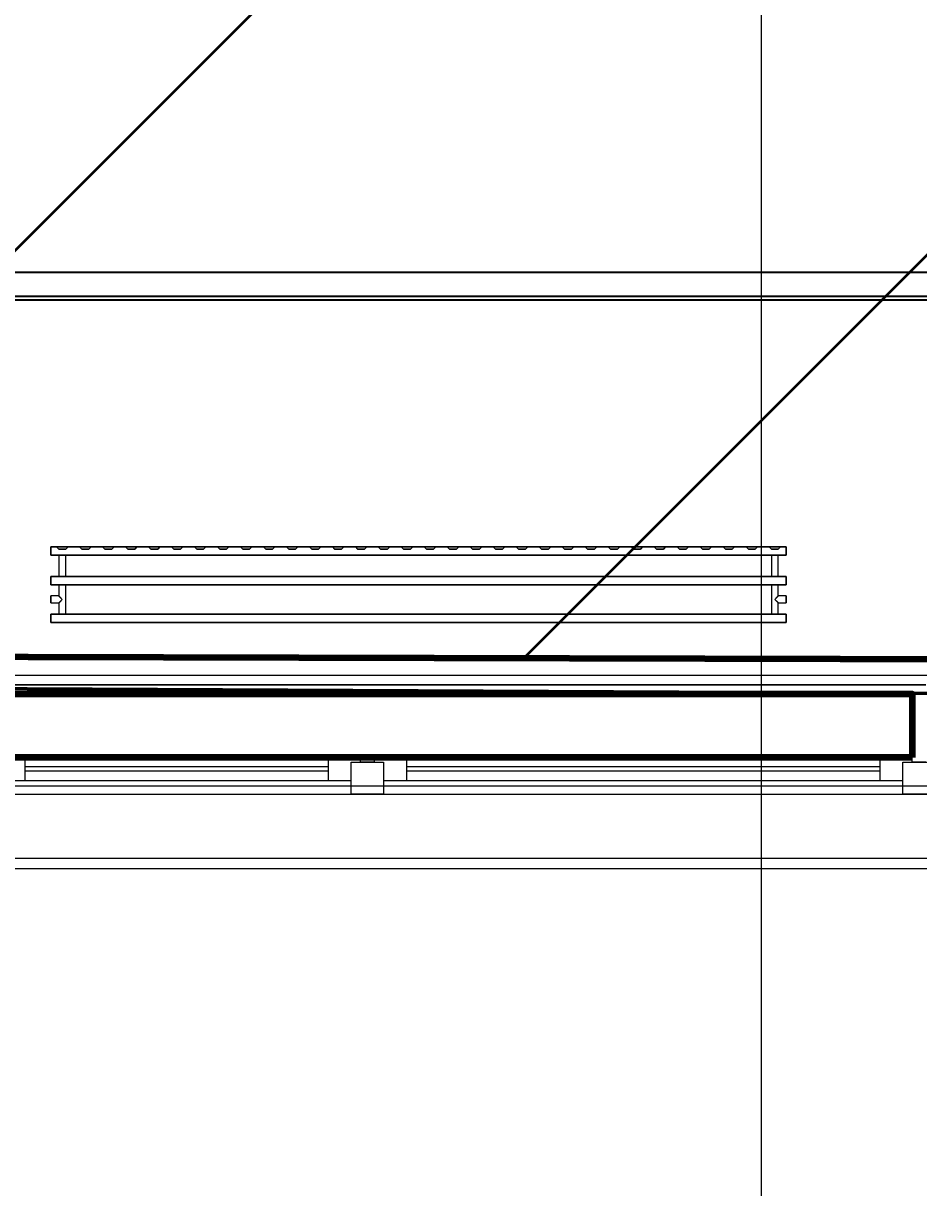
# Model space of a CAD drawing. Header units: millimetres. Extents: x -249154 to 415037, y -45458 to 354837.
# Drawn here: x 40819 to 42767, y -1110 to 1423 of the extents above; entities that cross this region are included whole.
import ezdxf

# ---------------------------------------------------------------- set-up
doc = ezdxf.new("R2010")
doc.units = ezdxf.units.MM
for name, color, linetype, lineweight in [('2)2 штукатурка', 5, 'Continuous', 50), ('3)1 шпаклевка', 4, 'Continuous', 35), ('3.4) Шп. фин 4 в 529 поз 11227м2', 6, 'Continuous', 140), ('4) демонтаж НЗ №2', 1, 'Continuous', 35), ('4.1) Дм уборка мусора НЗ 2', 20, 'Continuous', 35), ('5.5) Перег WD5', 3, 'Continuous', 60), ('666 покраска FK1', 211, 'Continuous', 60), ('839 штук откосы', 3, 'Continuous', 158), ('874 шпакл откосы', 5, 'Continuous', 158), ('A-FLOR', 7, 'Continuous', 9), ('A-GLAZ', 7, 'Continuous', 9), ('A-GLAZ-1', 7, 'Continuous', 5), ('A-WALL', 7, 'Continuous', 5), ('I-WALL', 7, 'Continuous', 5), ('Оси', 7, 'Continuous', 9)]:
    doc.layers.add(name, color=color, linetype=linetype, lineweight=lineweight)
doc.layers.add('M-EQPM-1', color=7, linetype='Continuous', lineweight=9, true_color=0xb2b2b2)
doc.styles.add('ISOCPEUR_1', font='isocpeur.ttf', dxfattribs={"height": 350})
doc.dimstyles.new('ISO-2_0_0_9К_Средний_округл2', dxfattribs={"dimscale": 304.8, "dimtxt": 199.196235, "dimasz": 0.492126, "dimexe": 0.393701, "dimexo": 0, "dimgap": 0, "dimtad": 1, "dimdec": 0, "dimrnd": 10, "dimzin": 0, "dimdsep": 46, "dimtxsty": 'ISOCPEUR_1', "dimblk1": 'OBLIQUE', "dimblk2": 'OBLIQUE', "dimsah": 1, "dimcen": 0.09, "dimdle": 0.393701, "dimazin": 0, "dimtfac": 1, "dimtdec": 4, "dimtix": 1, "dimtmove": 0, "dimatfit": 3, "dimfxl": 1, "dimtvp": 1, "dimtolj": 1, "dimtzin": 0, "dimarcsym": 2})

# ---------------------------------------------------------------- blocks, each defined once
blk = doc.blocks.new('120_Окно_СКБ_2Ст - 120_Окно_СКБ_2Ст 2100х2500 _мал створка справа_-V25-Объем проектирования 1 этажа')
at = {"layer": 'A-GLAZ'}
for p, q in [((-1050, -127), (-1050, -57)), ((-1050, -57), (-980, -57)), ((-980, -57), (-980, -127)), ((150, -127), (150, -57)), ((150, -57), (220, -57)), ((220, -57), (220, -127)), ((980, -127), (980, -57)), ((980, -57), (1050, -57)), ((1050, -57), (1050, -127)), ((150, -87), (-980, -87)), ((-980, -87), (-980, -127)), ((-930, -137), (-930, -87)), ((100, -137), (100, -87)), ((150, -127), (150, -87)), ((980, -87), (220, -87)), ((220, -87), (220, -127)), ((270, -137), (270, -87)), ((930, -137), (930, -87)), ((980, -127), (980, -87)), ((-980, -127), (-1050, -127)), ((-980, -127), (-1000, -127)), ((-1000, -127), (-1000, -137)), ((-1000, -137), (170, -137)), ((170, -137), (-1000, -137)), ((220, -127), (150, -127)), ((170, -127), (150, -127)), ((170, -137), (170, -127)), ((220, -127), (200, -127)), ((200, -127), (200, -137)), ((200, -137), (1000, -137)), ((1000, -137), (200, -137)), ((1050, -127), (980, -127)), ((1000, -127), (980, -127)), ((1000, -137), (1000, -127))]:
    blk.add_line(p, q, dxfattribs=at)
at = {"layer": 'A-GLAZ-1'}
for p, q in [((1050, -57), (-1050, -57)), ((-930, -107), (100, -107)), ((100, -117), (-930, -117)), ((270, -107), (930, -107)), ((930, -117), (270, -117)), ((-1030, -127), (-1000, -127)), ((170, -127), (200, -127)), ((1000, -127), (1030, -127))]:
    blk.add_line(p, q, dxfattribs=at)
blk = doc.blocks.new('radiator_prado_classic_z_tip_30_po exemplyaru - Classic Z Тип 30-500-V218-Объем проектирования 1 этажа')
at = {"layer": 'M-EQPM-1'}
for p, q in [((0, 228), (0, 210)), ((1600, 228), (0, 228)), ((0, 210), (0, 228)), ((0, 228), (12.5, 228)), ((12.5, 228), (37.5, 228)), ((37.5, 228), (12.5, 228)), ((12.5, 228), (37.5, 228)), ((12.5, 228), (17.5, 223)), ((12.5, 228), (17.5, 223)), ((32.5, 223), (37.5, 228)), ((37.5, 228), (32.5, 223)), ((37.5, 228), (62.5, 228)), ((62.5, 228), (87.5, 228)), ((87.5, 228), (62.5, 228)), ((62.5, 228), (87.5, 228)), ((62.5, 228), (67.5, 223)), ((62.5, 228), (67.5, 223)), ((82.5, 223), (87.5, 228)), ((87.5, 228), (82.5, 223)), ((87.5, 228), (112.5, 228)), ((112.5, 228), (137.5, 228)), ((137.5, 228), (112.5, 228)), ((112.5, 228), (137.5, 228)), ((112.5, 228), (117.5, 223)), ((112.5, 228), (117.5, 223)), ((132.5, 223), (137.5, 228)), ((137.5, 228), (132.5, 223)), ((137.5, 228), (162.5, 228)), ((162.5, 228), (187.5, 228)), ((187.5, 228), (162.5, 228)), ((162.5, 228), (187.5, 228)), ((162.5, 228), (167.5, 223)), ((162.5, 228), (167.5, 223)), ((182.5, 223), (187.5, 228)), ((187.5, 228), (182.5, 223)), ((187.5, 228), (212.5, 228)), ((212.5, 228), (237.5, 228)), ((237.5, 228), (212.5, 228)), ((212.5, 228), (237.5, 228)), ((212.5, 228), (217.5, 223)), ((212.5, 228), (217.5, 223)), ((232.5, 223), (237.5, 228)), ((237.5, 228), (232.5, 223)), ((237.5, 228), (262.5, 228)), ((262.5, 228), (287.5, 228)), ((287.5, 228), (262.5, 228)), ((262.5, 228), (287.5, 228)), ((262.5, 228), (267.5, 223)), ((262.5, 228), (267.5, 223)), ((282.5, 223), (287.5, 228)), ((287.5, 228), (282.5, 223)), ((287.5, 228), (312.5, 228)), ((312.5, 228), (337.5, 228)), ((337.5, 228), (312.5, 228)), ((312.5, 228), (337.5, 228)), ((312.5, 228), (317.5, 223)), ((312.5, 228), (317.5, 223)), ((332.5, 223), (337.5, 228)), ((337.5, 228), (332.5, 223)), ((337.5, 228), (362.5, 228)), ((362.5, 228), (387.5, 228)), ((387.5, 228), (362.5, 228)), ((362.5, 228), (387.5, 228)), ((362.5, 228), (367.5, 223)), ((362.5, 228), (367.5, 223)), ((382.5, 223), (387.5, 228)), ((387.5, 228), (382.5, 223)), ((387.5, 228), (412.5, 228)), ((412.5, 228), (437.5, 228)), ((437.5, 228), (412.5, 228)), ((412.5, 228), (437.5, 228)), ((412.5, 228), (417.5, 223)), ((412.5, 228), (417.5, 223)), ((432.5, 223), (437.5, 228)), ((437.5, 228), (432.5, 223)), ((437.5, 228), (462.5, 228)), ((462.5, 228), (487.5, 228)), ((487.5, 228), (462.5, 228)), ((462.5, 228), (487.5, 228)), ((462.5, 228), (467.5, 223)), ((462.5, 228), (467.5, 223)), ((482.5, 223), (487.5, 228)), ((487.5, 228), (482.5, 223)), ((487.5, 228), (512.5, 228)), ((512.5, 228), (537.5, 228)), ((537.5, 228), (512.5, 228)), ((512.5, 228), (537.5, 228)), ((512.5, 228), (517.5, 223)), ((512.5, 228), (517.5, 223)), ((532.5, 223), (537.5, 228)), ((537.5, 228), (532.5, 223)), ((537.5, 228), (562.5, 228)), ((562.5, 228), (587.5, 228)), ((587.5, 228), (562.5, 228)), ((562.5, 228), (587.5, 228)), ((562.5, 228), (567.5, 223)), ((562.5, 228), (567.5, 223)), ((582.5, 223), (587.5, 228)), ((587.5, 228), (582.5, 223)), ((587.5, 228), (612.5, 228)), ((612.5, 228), (637.5, 228)), ((637.5, 228), (612.5, 228)), ((612.5, 228), (637.5, 228)), ((612.5, 228), (617.5, 223)), ((612.5, 228), (617.5, 223)), ((632.5, 223), (637.5, 228)), ((637.5, 228), (632.5, 223)), ((637.5, 228), (662.5, 228)), ((662.5, 228), (687.5, 228)), ((687.5, 228), (662.5, 228)), ((662.5, 228), (687.5, 228)), ((662.5, 228), (667.5, 223)), ((662.5, 228), (667.5, 223)), ((682.5, 223), (687.5, 228)), ((687.5, 228), (682.5, 223)), ((687.5, 228), (712.5, 228)), ((712.5, 228), (737.5, 228)), ((737.5, 228), (712.5, 228)), ((712.5, 228), (737.5, 228)), ((712.5, 228), (717.5, 223)), ((712.5, 228), (717.5, 223)), ((732.5, 223), (737.5, 228)), ((737.5, 228), (732.5, 223)), ((737.5, 228), (762.5, 228)), ((762.5, 228), (787.5, 228)), ((787.5, 228), (762.5, 228)), ((762.5, 228), (787.5, 228)), ((762.5, 228), (767.5, 223)), ((762.5, 228), (767.5, 223)), ((782.5, 223), (787.5, 228)), ((787.5, 228), (782.5, 223)), ((787.5, 228), (812.5, 228)), ((812.5, 228), (837.5, 228)), ((837.5, 228), (812.5, 228)), ((812.5, 228), (837.5, 228)), ((812.5, 228), (817.5, 223)), ((812.5, 228), (817.5, 223)), ((832.5, 223), (837.5, 228)), ((837.5, 228), (832.5, 223)), ((837.5, 228), (862.5, 228)), ((862.5, 228), (887.5, 228)), ((887.5, 228), (862.5, 228)), ((862.5, 228), (887.5, 228)), ((862.5, 228), (867.5, 223)), ((862.5, 228), (867.5, 223)), ((882.5, 223), (887.5, 228)), ((887.5, 228), (882.5, 223)), ((887.5, 228), (912.5, 228)), ((912.5, 228), (937.5, 228)), ((937.5, 228), (912.5, 228)), ((912.5, 228), (937.5, 228)), ((912.5, 228), (917.5, 223)), ((912.5, 228), (917.5, 223)), ((932.5, 223), (937.5, 228)), ((937.5, 228), (932.5, 223)), ((937.5, 228), (962.5, 228)), ((962.5, 228), (987.5, 228)), ((987.5, 228), (962.5, 228)), ((962.5, 228), (987.5, 228)), ((962.5, 228), (967.5, 223)), ((962.5, 228), (967.5, 223)), ((982.5, 223), (987.5, 228)), ((987.5, 228), (982.5, 223)), ((987.5, 228), (1012.5, 228)), ((1012.5, 228), (1037.5, 228)), ((1037.5, 228), (1012.5, 228)), ((1012.5, 228), (1037.5, 228)), ((1012.5, 228), (1017.5, 223)), ((1012.5, 228), (1017.5, 223)), ((1032.5, 223), (1037.5, 228)), ((1037.5, 228), (1032.5, 223)), ((1037.5, 228), (1062.5, 228)), ((1062.5, 228), (1087.5, 228)), ((1087.5, 228), (1062.5, 228)), ((1062.5, 228), (1087.5, 228)), ((1062.5, 228), (1067.5, 223)), ((1062.5, 228), (1067.5, 223)), ((1082.5, 223), (1087.5, 228)), ((1087.5, 228), (1082.5, 223)), ((1087.5, 228), (1112.5, 228)), ((1112.5, 228), (1137.5, 228)), ((1137.5, 228), (1112.5, 228)), ((1112.5, 228), (1137.5, 228)), ((1112.5, 228), (1117.5, 223)), ((1112.5, 228), (1117.5, 223)), ((1132.5, 223), (1137.5, 228)), ((1137.5, 228), (1132.5, 223)), ((1137.5, 228), (1162.5, 228)), ((1162.5, 228), (1187.5, 228)), ((1187.5, 228), (1162.5, 228)), ((1162.5, 228), (1187.5, 228)), ((1162.5, 228), (1167.5, 223)), ((1162.5, 228), (1167.5, 223)), ((1182.5, 223), (1187.5, 228)), ((1187.5, 228), (1182.5, 223)), ((1187.5, 228), (1212.5, 228)), ((1212.5, 228), (1237.5, 228)), ((1237.5, 228), (1212.5, 228)), ((1212.5, 228), (1237.5, 228)), ((1212.5, 228), (1217.5, 223)), ((1212.5, 228), (1217.5, 223)), ((1232.5, 223), (1237.5, 228)), ((1237.5, 228), (1232.5, 223)), ((1237.5, 228), (1262.5, 228)), ((1262.5, 228), (1287.5, 228)), ((1287.5, 228), (1262.5, 228)), ((1262.5, 228), (1287.5, 228)), ((1262.5, 228), (1267.5, 223)), ((1262.5, 228), (1267.5, 223)), ((1282.5, 223), (1287.5, 228)), ((1287.5, 228), (1282.5, 223)), ((1287.5, 228), (1312.5, 228)), ((1312.5, 228), (1337.5, 228)), ((1337.5, 228), (1312.5, 228)), ((1312.5, 228), (1337.5, 228)), ((1312.5, 228), (1317.5, 223)), ((1312.5, 228), (1317.5, 223)), ((1332.5, 223), (1337.5, 228)), ((1337.5, 228), (1332.5, 223)), ((1337.5, 228), (1362.5, 228)), ((1362.5, 228), (1387.5, 228)), ((1387.5, 228), (1362.5, 228)), ((1362.5, 228), (1387.5, 228)), ((1362.5, 228), (1367.5, 223)), ((1362.5, 228), (1367.5, 223)), ((1382.5, 223), (1387.5, 228)), ((1387.5, 228), (1382.5, 223)), ((1387.5, 228), (1412.5, 228)), ((1437.5, 228), (1412.5, 228)), ((1412.5, 228), (1437.5, 228)), ((1412.5, 228), (1417.5, 223)), ((1412.5, 228), (1417.5, 223)), ((1413.9, 228), (1437.5, 228)), ((1432.5, 223), (1437.5, 228)), ((1437.5, 228), (1432.5, 223)), ((1437.5, 228), (1462.5, 228)), ((1462.5, 228), (1487.5, 228)), ((1487.5, 228), (1462.5, 228)), ((1462.5, 228), (1487.5, 228)), ((1462.5, 228), (1467.5, 223)), ((1462.5, 228), (1467.5, 223)), ((1482.5, 223), (1487.5, 228)), ((1487.5, 228), (1482.5, 223)), ((1487.5, 228), (1512.5, 228)), ((1512.5, 228), (1537.5, 228)), ((1537.5, 228), (1512.5, 228)), ((1512.5, 228), (1537.5, 228)), ((1512.5, 228), (1517.5, 223)), ((1512.5, 228), (1517.5, 223)), ((1532.5, 223), (1537.5, 228)), ((1537.5, 228), (1532.5, 223)), ((1537.5, 228), (1562.5, 228)), ((1562.5, 228), (1587.5, 228)), ((1587.5, 228), (1562.5, 228)), ((1562.5, 228), (1587.5, 228)), ((1562.5, 228), (1567.5, 223)), ((1562.5, 228), (1567.5, 223)), ((1582.5, 223), (1587.5, 228)), ((1587.5, 228), (1582.5, 223)), ((1587.5, 228), (1600, 228)), ((1600, 210), (1600, 228)), ((1600, 228), (1600, 210)), ((0, 210), (1600, 210)), ((17.8, 210), (0, 210)), ((32.5, 223), (17.5, 223)), ((17.5, 223), (32.5, 223)), ((17.5, 210), (17.5, 164)), ((17.5, 210), (17.5, 164)), ((17.8, 210), (17.5, 210)), ((17.5, 210), (17.8, 210)), ((17.8, 210), (17.5, 210)), ((17.5, 210), (32.5, 210)), ((32.2, 210), (17.8, 210)), ((17.8, 210), (32.2, 210)), ((32.2, 210), (17.8, 210)), ((32.5, 210), (32.2, 210)), ((32.2, 210), (32.5, 210)), ((32.5, 210), (32.2, 210)), ((1567.8, 210), (32.2, 210)), ((32.5, 164), (32.5, 210)), ((32.5, 164), (32.5, 210)), ((82.5, 223), (67.5, 223)), ((67.5, 223), (82.5, 223)), ((132.5, 223), (117.5, 223)), ((117.5, 223), (132.5, 223)), ((182.5, 223), (167.5, 223)), ((167.5, 223), (182.5, 223)), ((232.5, 223), (217.5, 223)), ((217.5, 223), (232.5, 223)), ((282.5, 223), (267.5, 223)), ((267.5, 223), (282.5, 223)), ((332.5, 223), (317.5, 223)), ((317.5, 223), (332.5, 223)), ((382.5, 223), (367.5, 223)), ((367.5, 223), (382.5, 223)), ((432.5, 223), (417.5, 223)), ((417.5, 223), (432.5, 223)), ((482.5, 223), (467.5, 223)), ((467.5, 223), (482.5, 223)), ((532.5, 223), (517.5, 223)), ((517.5, 223), (532.5, 223)), ((582.5, 223), (567.5, 223)), ((567.5, 223), (582.5, 223)), ((632.5, 223), (617.5, 223)), ((617.5, 223), (632.5, 223)), ((682.5, 223), (667.5, 223)), ((667.5, 223), (682.5, 223)), ((732.5, 223), (717.5, 223)), ((717.5, 223), (732.5, 223)), ((782.5, 223), (767.5, 223)), ((767.5, 223), (782.5, 223)), ((832.5, 223), (817.5, 223)), ((817.5, 223), (832.5, 223)), ((882.5, 223), (867.5, 223)), ((867.5, 223), (882.5, 223)), ((932.5, 223), (917.5, 223)), ((917.5, 223), (932.5, 223)), ((982.5, 223), (967.5, 223)), ((967.5, 223), (982.5, 223)), ((1032.5, 223), (1017.5, 223)), ((1017.5, 223), (1032.5, 223)), ((1082.5, 223), (1067.5, 223)), ((1067.5, 223), (1082.5, 223)), ((1132.5, 223), (1117.5, 223)), ((1117.5, 223), (1132.5, 223)), ((1182.5, 223), (1167.5, 223)), ((1167.5, 223), (1182.5, 223)), ((1232.5, 223), (1217.5, 223)), ((1217.5, 223), (1232.5, 223)), ((1282.5, 223), (1267.5, 223)), ((1267.5, 223), (1282.5, 223)), ((1332.5, 223), (1317.5, 223)), ((1317.5, 223), (1332.5, 223)), ((1382.5, 223), (1367.5, 223)), ((1367.5, 223), (1382.5, 223)), ((1432.5, 223), (1417.5, 223)), ((1417.5, 223), (1432.5, 223)), ((1482.5, 223), (1467.5, 223)), ((1467.5, 223), (1482.5, 223)), ((1532.5, 223), (1517.5, 223)), ((1517.5, 223), (1532.5, 223)), ((1582.5, 223), (1567.5, 223)), ((1567.5, 223), (1582.5, 223)), ((1567.5, 210), (1567.5, 164)), ((1567.5, 210), (1567.5, 164)), ((1567.8, 210), (1567.5, 210)), ((1567.5, 210), (1582.5, 210)), ((1567.8, 210), (1567.5, 210)), ((1567.5, 210), (1567.8, 210)), ((1582.2, 210), (1567.8, 210)), ((1582.2, 210), (1567.8, 210)), ((1567.8, 210), (1582.2, 210)), ((1582.5, 210), (1582.2, 210)), ((1582.5, 210), (1582.2, 210)), ((1582.2, 210), (1582.5, 210)), ((1600, 210), (1582.2, 210)), ((1582.5, 164), (1582.5, 210)), ((1582.5, 164), (1582.5, 210)), ((1600, 164), (0, 164)), ((0, 164), (0, 146)), ((0, 146), (0, 164)), ((0, 164), (17.8, 164)), ((17.8, 164), (17.5, 164)), ((17.5, 164), (17.8, 164)), ((17.8, 164), (17.5, 164)), ((17.5, 164), (32.5, 164)), ((32.2, 164), (17.8, 164)), ((17.8, 164), (32.2, 164)), ((32.2, 164), (17.8, 164)), ((32.5, 164), (32.2, 164)), ((32.2, 164), (32.5, 164)), ((32.5, 164), (32.2, 164)), ((32.2, 164), (1567.8, 164)), ((1567.8, 164), (1567.5, 164)), ((1567.5, 164), (1582.5, 164)), ((1567.8, 164), (1567.5, 164)), ((1567.5, 164), (1567.8, 164)), ((1582.2, 164), (1567.8, 164)), ((1582.2, 164), (1567.8, 164)), ((1567.8, 164), (1582.2, 164)), ((1582.5, 164), (1582.2, 164)), ((1582.5, 164), (1582.2, 164)), ((1582.2, 164), (1582.5, 164)), ((1582.2, 164), (1600, 164)), ((1600, 146), (1600, 164)), ((1600, 164), (1600, 146)), ((0, 146), (1600, 146)), ((18.5, 146), (0, 146)), ((17.5, 146), (17.5, 121.5)), ((17.5, 146), (17.5, 121.5)), ((17.5, 146), (18.5, 146)), ((18.5, 146), (17.5, 146)), ((17.5, 146), (18.5, 146)), ((32.5, 146), (17.5, 146)), ((18.5, 146), (32.2, 146)), ((32.2, 146), (18.5, 146)), ((18.5, 146), (32.2, 146)), ((32.2, 146), (32.5, 146)), ((32.5, 146), (32.2, 146)), ((32.2, 146), (32.5, 146)), ((1567.8, 146), (32.2, 146)), ((32.5, 82), (32.5, 146)), ((32.5, 82), (32.5, 146)), ((1567.5, 146), (1567.5, 82)), ((1567.5, 146), (1567.5, 82)), ((1567.5, 146), (1567.8, 146)), ((1582.5, 146), (1567.5, 146)), ((1567.5, 146), (1567.8, 146)), ((1567.8, 146), (1567.5, 146)), ((1567.8, 146), (1581.5, 146)), ((1567.8, 146), (1581.5, 146)), ((1581.5, 146), (1567.8, 146)), ((1581.5, 146), (1582.5, 146)), ((1581.5, 146), (1582.5, 146)), ((1582.5, 146), (1581.5, 146)), ((1600, 146), (1581.5, 146)), ((1582.5, 121.5), (1582.5, 146)), ((1582.5, 121.5), (1582.5, 146)), ((17.5, 121.5), (0, 121.5)), ((17.5, 121.5), (0, 121.5)), ((0, 121.5), (0, 120.5)), ((0, 106.5), (0, 121.5)), ((0, 120.5), (0, 107.5)), ((0, 120.5), (0, 119.3)), ((0, 114), (0, 120.5)), ((0, 120.5), (0, 120.5)), ((0, 119.3), (0, 117.8)), ((0, 117.8), (0, 114)), ((0, 114), (0, 110.3)), ((0, 107.5), (0, 114)), ((0, 110.3), (0, 108.7)), ((0, 108.7), (0, 107.5)), ((0, 107.5), (0, 106.5)), ((0, 107.5), (0, 107.5)), ((0, 106.5), (17.5, 106.5)), ((0, 106.5), (17.5, 106.5)), ((17.5, 106.5), (17.5, 82)), ((17.5, 106.5), (17.5, 82)), ((1600, 121.5), (1582.5, 121.5)), ((1600, 121.5), (1582.5, 121.5)), ((1582.5, 82), (1582.5, 106.5)), ((1582.5, 106.5), (1600, 106.5)), ((1582.5, 82), (1582.5, 106.5)), ((1582.5, 106.5), (1600, 106.5)), ((1600, 121.5), (1600, 106.5)), ((1600, 120.5), (1600, 121.5)), ((1600, 121.5), (1600, 120.5)), ((1600, 120.5), (1600, 121.5)), ((1600, 107.5), (1600, 120.5)), ((1600, 120.5), (1600, 107.5)), ((1600, 107.5), (1600, 120.5)), ((1600, 106.5), (1600, 107.5)), ((1600, 107.5), (1600, 106.5)), ((1600, 106.5), (1600, 107.5)), ((1600, 82), (0, 82)), ((0, 82), (0, 64)), ((0, 64), (0, 82)), ((0, 82), (18.5, 82)), ((18.5, 82), (17.5, 82)), ((17.5, 82), (18.5, 82)), ((18.5, 82), (17.5, 82)), ((17.5, 82), (32.5, 82)), ((32.2, 82), (18.5, 82)), ((18.5, 82), (32.2, 82)), ((32.2, 82), (18.5, 82)), ((32.5, 82), (32.2, 82)), ((32.2, 82), (32.5, 82)), ((32.5, 82), (32.2, 82)), ((32.2, 82), (1567.8, 82)), ((1567.8, 82), (1567.5, 82)), ((1567.5, 82), (1582.5, 82)), ((1567.8, 82), (1567.5, 82)), ((1567.5, 82), (1567.8, 82)), ((1581.5, 82), (1567.8, 82)), ((1581.5, 82), (1567.8, 82)), ((1567.8, 82), (1581.5, 82)), ((1582.5, 82), (1581.5, 82)), ((1582.5, 82), (1581.5, 82)), ((1581.5, 82), (1582.5, 82)), ((1581.5, 82), (1600, 82)), ((1600, 64), (1600, 82)), ((1600, 82), (1600, 64)), ((1600, 64), (0, 64)), ((0, 64), (1600, 64))]:
    blk.add_line(p, q, dxfattribs=at)
for points, knots in [([(18.5, 120.5), (18.4, 120.6), (18.3, 120.7), (18.1, 120.9), (17.9, 121.1), (17.8, 121.2), (17.7, 121.3), (17.5, 121.5), (17.5, 121.5), (17.5, 121.5)], [0.7142857, 0.7142857, 0.7142857, 0.7142857, 0.75, 0.7857143, 0.8214286, 0.8571429, 0.8928571, 0.9285714, 1, 1, 1, 1]), ([(17.5, 121.5), (17.5, 121.5), (17.5, 121.5), (17.7, 121.3), (17.8, 121.2), (17.9, 121.1), (18.1, 120.9), (18.3, 120.7), (18.4, 120.6), (18.5, 120.5)], [0, 0, 0, 0, 0.0714286, 0.1071429, 0.1428571, 0.1785714, 0.2142857, 0.25, 0.2857143, 0.2857143, 0.2857143, 0.2857143]), ([(17.5, 121.5), (17.5, 121.5), (17.5, 121.5), (17.7, 121.3), (17.8, 121.2), (17.9, 121.1), (18.1, 120.9), (18.3, 120.7), (18.4, 120.6), (18.5, 120.5)], [0, 0, 0, 0, 0.0714286, 0.1071429, 0.1428571, 0.1785714, 0.2142857, 0.25, 0.2857143, 0.2857143, 0.2857143, 0.2857143]), ([(25, 114), (24.5, 114.5), (23.6, 115.4), (22.4, 116.6), (21.6, 117.4), (21.1, 117.9), (20.8, 118.2), (20.5, 118.5), (20.2, 118.8), (19.8, 119.1), (19.6, 119.4), (19.3, 119.7), (19, 120), (18.7, 120.3), (18.5, 120.5), (18.3, 120.7), (18.1, 120.9), (17.9, 121.1), (17.8, 121.2), (17.7, 121.3), (17.5, 121.5), (17.5, 121.5), (17.5, 121.5)], [0, 0, 0, 0, 0.142857, 0.285714, 0.357143, 0.392857, 0.428571, 0.464286, 0.5, 0.535714, 0.571429, 0.607143, 0.642857, 0.678571, 0.714286, 0.75, 0.785714, 0.821429, 0.857143, 0.892857, 0.928571, 1, 1, 1, 1]), ([(17.5, 106.5), (17.5, 106.5), (17.5, 106.5), (17.7, 106.7), (17.8, 106.8), (17.9, 106.9), (18.1, 107.1), (18.3, 107.3), (18.5, 107.5), (18.7, 107.7), (19, 108), (19.3, 108.3), (19.6, 108.6), (19.8, 108.9), (20.3, 109.3), (20.7, 109.7), (21.1, 110.1), (21.6, 110.6), (22.4, 111.4), (23.6, 112.6), (24.5, 113.5), (25, 114)], [0, 0, 0, 0, 0.071429, 0.107143, 0.142857, 0.178571, 0.214286, 0.25, 0.285714, 0.321429, 0.357143, 0.392857, 0.428571, 0.464286, 0.5, 0.571429, 0.607143, 0.642857, 0.714286, 0.857143, 1, 1, 1, 1]), ([(17.5, 106.5), (17.5, 106.5), (17.5, 106.5), (17.7, 106.7), (17.8, 106.8), (17.9, 106.9), (18.1, 107.1), (18.3, 107.3), (18.4, 107.4), (18.5, 107.5)], [0, 0, 0, 0, 0.0714286, 0.1071429, 0.1428571, 0.1785714, 0.2142857, 0.25, 0.2857143, 0.2857143, 0.2857143, 0.2857143]), ([(18.5, 107.5), (18.4, 107.4), (18.3, 107.3), (18.1, 107.1), (17.9, 106.9), (17.8, 106.8), (17.7, 106.7), (17.5, 106.5), (17.5, 106.5), (17.5, 106.5)], [0.7142857, 0.7142857, 0.7142857, 0.7142857, 0.75, 0.7857143, 0.8214286, 0.8571429, 0.8928571, 0.9285714, 1, 1, 1, 1]), ([(18.5, 107.5), (18.4, 107.4), (18.3, 107.3), (18.1, 107.1), (17.9, 106.9), (17.8, 106.8), (17.7, 106.7), (17.5, 106.5), (17.5, 106.5), (17.5, 106.5)], [0.7142857, 0.7142857, 0.7142857, 0.7142857, 0.75, 0.7857143, 0.8214286, 0.8571429, 0.8928571, 0.9285714, 1, 1, 1, 1]), ([(22.1, 116.9), (21.9, 117.1), (21.6, 117.4), (21.1, 117.9), (20.8, 118.2), (20.5, 118.5), (20.2, 118.8), (19.9, 119.2), (19.7, 119.3), (19.6, 119.4)], [0.2857143, 0.2857143, 0.2857143, 0.2857143, 0.3571429, 0.3928571, 0.4285714, 0.4642857, 0.5, 0.5357143, 0.5714286, 0.5714286, 0.5714286, 0.5714286]), ([(19.6, 119.4), (19.7, 119.3), (19.9, 119.2), (20.3, 118.7), (20.7, 118.3), (21.1, 117.9), (21.6, 117.4), (21.9, 117.1), (22.1, 116.9)], [0.4285714, 0.4285714, 0.4285714, 0.4285714, 0.4642857, 0.5, 0.5714286, 0.6071429, 0.6428571, 0.7142857, 0.7142857, 0.7142857, 0.7142857]), ([(19.6, 119.4), (19.7, 119.3), (19.8, 119.1), (20.3, 118.7), (20.7, 118.3), (21.1, 117.9), (21.6, 117.4), (21.9, 117.1), (22.1, 116.9)], [0.4285714, 0.4285714, 0.4285714, 0.4285714, 0.4642857, 0.5, 0.5714286, 0.6071429, 0.6428571, 0.7142857, 0.7142857, 0.7142857, 0.7142857]), ([(19.6, 108.6), (19.7, 108.7), (19.9, 108.8), (20.3, 109.3), (20.7, 109.7), (21.1, 110.1), (21.6, 110.6), (21.9, 110.9), (22.1, 111.1)], [0.4285714, 0.4285714, 0.4285714, 0.4285714, 0.4642857, 0.5, 0.5714286, 0.6071429, 0.6428571, 0.7142857, 0.7142857, 0.7142857, 0.7142857]), ([(22.1, 111.1), (21.9, 110.9), (21.6, 110.6), (21.1, 110.1), (20.8, 109.8), (20.5, 109.5), (20.2, 109.2), (19.9, 108.8), (19.7, 108.7), (19.6, 108.6)], [0.2857143, 0.2857143, 0.2857143, 0.2857143, 0.3571429, 0.3928571, 0.4285714, 0.4642857, 0.5, 0.5357143, 0.5714286, 0.5714286, 0.5714286, 0.5714286]), ([(22.1, 111.1), (21.9, 110.9), (21.6, 110.6), (21.1, 110.1), (20.8, 109.8), (20.5, 109.5), (20.2, 109.2), (19.8, 108.9), (19.7, 108.7), (19.6, 108.6)], [0.2857143, 0.2857143, 0.2857143, 0.2857143, 0.3571429, 0.3928571, 0.4285714, 0.4642857, 0.5, 0.5357143, 0.5714286, 0.5714286, 0.5714286, 0.5714286]), ([(1575, 114), (1575.5, 114.5), (1576.4, 115.4), (1577.6, 116.6), (1578.4, 117.4), (1578.9, 117.9), (1579.2, 118.2), (1579.5, 118.5), (1579.8, 118.8), (1580.1, 119.2), (1580.4, 119.4), (1580.7, 119.7), (1581, 120), (1581.3, 120.3), (1581.5, 120.5), (1581.7, 120.7), (1581.9, 120.9), (1582.1, 121.1), (1582.2, 121.2), (1582.3, 121.3), (1582.5, 121.5), (1582.5, 121.5), (1582.5, 121.5)], [0, 0, 0, 0, 0.142857, 0.285714, 0.357143, 0.392857, 0.428571, 0.464286, 0.5, 0.535714, 0.571429, 0.607143, 0.642857, 0.678571, 0.714286, 0.75, 0.785714, 0.821429, 0.857143, 0.892857, 0.928571, 1, 1, 1, 1]), ([(1582.5, 106.5), (1582.5, 106.5), (1582.5, 106.5), (1582.3, 106.7), (1582.2, 106.8), (1582.1, 106.9), (1581.9, 107.1), (1581.7, 107.3), (1581.5, 107.5), (1581.3, 107.7), (1581, 108), (1580.7, 108.3), (1580.4, 108.6), (1580.1, 108.8), (1579.7, 109.3), (1579.3, 109.7), (1578.9, 110.1), (1578.4, 110.6), (1577.6, 111.4), (1576.4, 112.6), (1575.5, 113.5), (1575, 114)], [0, 0, 0, 0, 0.071429, 0.107143, 0.142857, 0.178571, 0.214286, 0.25, 0.285714, 0.321429, 0.357143, 0.392857, 0.428571, 0.464286, 0.5, 0.571429, 0.607143, 0.642857, 0.714286, 0.857143, 1, 1, 1, 1]), ([(1580.4, 119.4), (1580.3, 119.3), (1580.1, 119.2), (1579.7, 118.7), (1579.3, 118.3), (1578.9, 117.9), (1578.4, 117.4), (1578.1, 117.1), (1577.9, 116.9)], [0.4285714, 0.4285714, 0.4285714, 0.4285714, 0.4642857, 0.5, 0.5714286, 0.6071429, 0.6428571, 0.7142857, 0.7142857, 0.7142857, 0.7142857]), ([(1580.4, 119.4), (1580.3, 119.3), (1580.1, 119.2), (1579.7, 118.7), (1579.3, 118.3), (1578.9, 117.9), (1578.4, 117.4), (1578.1, 117.1), (1577.9, 116.9)], [0.4285714, 0.4285714, 0.4285714, 0.4285714, 0.4642857, 0.5, 0.5714286, 0.6071429, 0.6428571, 0.7142857, 0.7142857, 0.7142857, 0.7142857]), ([(1577.9, 116.9), (1578.1, 117.1), (1578.4, 117.4), (1578.9, 117.9), (1579.2, 118.2), (1579.5, 118.5), (1579.8, 118.8), (1580.1, 119.2), (1580.3, 119.3), (1580.4, 119.4)], [0.2857143, 0.2857143, 0.2857143, 0.2857143, 0.3571429, 0.3928571, 0.4285714, 0.4642857, 0.5, 0.5357143, 0.5714286, 0.5714286, 0.5714286, 0.5714286]), ([(1577.9, 111.1), (1578.1, 110.9), (1578.4, 110.6), (1578.9, 110.1), (1579.2, 109.8), (1579.5, 109.5), (1579.8, 109.2), (1580.1, 108.8), (1580.3, 108.7), (1580.4, 108.6)], [0.2857143, 0.2857143, 0.2857143, 0.2857143, 0.3571429, 0.3928571, 0.4285714, 0.4642857, 0.5, 0.5357143, 0.5714286, 0.5714286, 0.5714286, 0.5714286]), ([(1577.9, 111.1), (1578.1, 110.9), (1578.4, 110.6), (1578.9, 110.1), (1579.2, 109.8), (1579.5, 109.5), (1579.8, 109.2), (1580.1, 108.8), (1580.3, 108.7), (1580.4, 108.6)], [0.2857143, 0.2857143, 0.2857143, 0.2857143, 0.3571429, 0.3928571, 0.4285714, 0.4642857, 0.5, 0.5357143, 0.5714286, 0.5714286, 0.5714286, 0.5714286]), ([(1580.4, 108.6), (1580.3, 108.7), (1580.1, 108.8), (1579.7, 109.3), (1579.3, 109.7), (1578.9, 110.1), (1578.4, 110.6), (1578.1, 110.9), (1577.9, 111.1)], [0.4285714, 0.4285714, 0.4285714, 0.4285714, 0.4642857, 0.5, 0.5714286, 0.6071429, 0.6428571, 0.7142857, 0.7142857, 0.7142857, 0.7142857]), ([(1582.5, 121.5), (1582.5, 121.5), (1582.5, 121.5), (1582.3, 121.3), (1582.2, 121.2), (1582.1, 121.1), (1581.9, 120.9), (1581.7, 120.7), (1581.6, 120.6), (1581.5, 120.5)], [0, 0, 0, 0, 0.0714286, 0.1071429, 0.1428571, 0.1785714, 0.2142857, 0.25, 0.2857143, 0.2857143, 0.2857143, 0.2857143]), ([(1582.5, 121.5), (1582.5, 121.5), (1582.5, 121.5), (1582.3, 121.3), (1582.2, 121.2), (1582.1, 121.1), (1581.9, 120.9), (1581.7, 120.7), (1581.6, 120.6), (1581.5, 120.5)], [0, 0, 0, 0, 0.0714286, 0.1071429, 0.1428571, 0.1785714, 0.2142857, 0.25, 0.2857143, 0.2857143, 0.2857143, 0.2857143]), ([(1581.5, 120.5), (1581.6, 120.6), (1581.7, 120.7), (1581.9, 120.9), (1582.1, 121.1), (1582.2, 121.2), (1582.3, 121.3), (1582.5, 121.5), (1582.5, 121.5), (1582.5, 121.5)], [0.7142857, 0.7142857, 0.7142857, 0.7142857, 0.75, 0.7857143, 0.8214286, 0.8571429, 0.8928571, 0.9285714, 1, 1, 1, 1]), ([(1581.5, 107.5), (1581.6, 107.4), (1581.7, 107.3), (1581.9, 107.1), (1582.1, 106.9), (1582.2, 106.8), (1582.3, 106.7), (1582.5, 106.5), (1582.5, 106.5), (1582.5, 106.5)], [0.7142857, 0.7142857, 0.7142857, 0.7142857, 0.75, 0.7857143, 0.8214286, 0.8571429, 0.8928571, 0.9285714, 1, 1, 1, 1]), ([(1581.5, 107.5), (1581.6, 107.4), (1581.7, 107.3), (1581.9, 107.1), (1582.1, 106.9), (1582.2, 106.8), (1582.3, 106.7), (1582.5, 106.5), (1582.5, 106.5), (1582.5, 106.5)], [0.7142857, 0.7142857, 0.7142857, 0.7142857, 0.75, 0.7857143, 0.8214286, 0.8571429, 0.8928571, 0.9285714, 1, 1, 1, 1]), ([(1582.5, 106.5), (1582.5, 106.5), (1582.5, 106.5), (1582.3, 106.7), (1582.2, 106.8), (1582.1, 106.9), (1581.9, 107.1), (1581.7, 107.3), (1581.6, 107.4), (1581.5, 107.5)], [0, 0, 0, 0, 0.0714286, 0.1071429, 0.1428571, 0.1785714, 0.2142857, 0.25, 0.2857143, 0.2857143, 0.2857143, 0.2857143])]:
    blk.add_open_spline(points, degree=3, knots=knots, dxfattribs=at)
for points in [[(19.6, 119.4), (19.5, 119.5), (19.3, 119.7), (19, 120), (18.7, 120.3), (18.6, 120.4), (18.5, 120.5)], [(18.5, 120.5), (18.6, 120.4), (18.7, 120.3), (19, 120), (19.3, 119.7), (19.5, 119.5), (19.6, 119.4)], [(18.5, 120.5), (18.6, 120.4), (18.7, 120.3), (19, 120), (19.3, 119.7), (19.5, 119.5), (19.6, 119.4)], [(18.5, 107.5), (18.6, 107.6), (18.7, 107.7), (19, 108), (19.3, 108.3), (19.5, 108.5), (19.6, 108.6)], [(19.6, 108.6), (19.5, 108.5), (19.3, 108.3), (19, 108), (18.7, 107.7), (18.6, 107.6), (18.5, 107.5)], [(19.6, 108.6), (19.5, 108.5), (19.3, 108.3), (19, 108), (18.7, 107.7), (18.6, 107.6), (18.5, 107.5)], [(25, 114), (24.5, 114.5), (23.6, 115.4), (22.6, 116.4), (22.1, 116.9)], [(22.1, 116.9), (22.6, 116.4), (23.6, 115.4), (24.5, 114.5), (25, 114)], [(22.1, 116.9), (22.6, 116.4), (23.6, 115.4), (24.5, 114.5), (25, 114)], [(22.1, 111.1), (22.6, 111.6), (23.6, 112.6), (24.5, 113.5), (25, 114)], [(25, 114), (24.5, 113.5), (23.6, 112.6), (22.6, 111.6), (22.1, 111.1)], [(25, 114), (24.5, 113.5), (23.6, 112.6), (22.6, 111.6), (22.1, 111.1)], [(1577.9, 116.9), (1577.4, 116.4), (1576.4, 115.4), (1575.5, 114.5), (1575, 114)], [(1577.9, 116.9), (1577.4, 116.4), (1576.4, 115.4), (1575.5, 114.5), (1575, 114)], [(1575, 114), (1575.5, 114.5), (1576.4, 115.4), (1577.4, 116.4), (1577.9, 116.9)], [(1575, 114), (1575.5, 113.5), (1576.4, 112.6), (1577.4, 111.6), (1577.9, 111.1)], [(1575, 114), (1575.5, 113.5), (1576.4, 112.6), (1577.4, 111.6), (1577.9, 111.1)], [(1577.9, 111.1), (1577.4, 111.6), (1576.4, 112.6), (1575.5, 113.5), (1575, 114)], [(1581.5, 120.5), (1581.4, 120.4), (1581.3, 120.3), (1581, 120), (1580.7, 119.7), (1580.5, 119.5), (1580.4, 119.4)], [(1581.5, 120.5), (1581.4, 120.4), (1581.3, 120.3), (1581, 120), (1580.7, 119.7), (1580.5, 119.5), (1580.4, 119.4)], [(1580.4, 119.4), (1580.5, 119.5), (1580.7, 119.7), (1581, 120), (1581.3, 120.3), (1581.4, 120.4), (1581.5, 120.5)], [(1580.4, 108.6), (1580.5, 108.5), (1580.7, 108.3), (1581, 108), (1581.3, 107.7), (1581.4, 107.6), (1581.5, 107.5)], [(1580.4, 108.6), (1580.5, 108.5), (1580.7, 108.3), (1581, 108), (1581.3, 107.7), (1581.4, 107.6), (1581.5, 107.5)], [(1581.5, 107.5), (1581.4, 107.6), (1581.3, 107.7), (1581, 108), (1580.7, 108.3), (1580.5, 108.5), (1580.4, 108.6)]]:
    blk.add_open_spline(points, degree=3, dxfattribs=at)
blk = doc.blocks.new('_Oblique')
at = {"color": 0, "linetype": 'ByBlock', "lineweight": -2}
blk.add_line((-0.5, -0.5), (0.5, 0.5), dxfattribs=at)
blk = doc.blocks.new('*D2048')
at = {"layer": '5.5) Перег WD5', "color": 0, "lineweight": -2, "transparency": 16777216}
for p, q in [((22574.7, 383.9), (22574.7, 941.3)), ((22719.7, 383.9), (22719.7, 941.3)), ((22454.7, 821.3), (22719.7, 821.3)), ((22719.7, 821.3), (69769, 821.3))]:
    blk.add_line(p, q, dxfattribs=at)
at = {"layer": 'Defpoints', "color": 0, "transparency": 16777216}
for p in [(22719.7, 821.3), (22574.7, 383.9), (22719.7, 383.9)]:
    blk.add_point(p, dxfattribs=at)
at = {"layer": '5.5) Перег WD5', "color": 0, "lineweight": -2, "transparency": 16777216, "xscale": 304.8, "yscale": 304.8, "zscale": 304.8, "rotation": 180}
blk.add_blockref('_Oblique', (22574.7, 821.3), dxfattribs=at)
at = {"layer": '5.5) Перег WD5', "color": 0, "lineweight": -2, "transparency": 16777216, "xscale": 304.8, "yscale": 304.8, "zscale": 304.8}
blk.add_blockref('_Oblique', (22719.7, 821.3), dxfattribs=at)
at = {"layer": '5.5) Перег WD5', "color": 0, "lineweight": 25, "transparency": 16777216, "insert": (69264.6, 1288), "char_height": 350, "width": 413.715, "attachment_point": 1, "line_spacing_factor": 1.149209, "style": 'ISOCPEUR_1'}
blk.add_mtext('\\A1;150', dxfattribs=at)
blk = doc.blocks.new('*D2060')
at = {"layer": '5.5) Перег WD5', "color": 0, "lineweight": -2, "transparency": 16777216}
for p, q in [((29874.4, 363.9), (29874.4, 1001.1)), ((30274.7, 859.2), (30274.7, 1001.1)), ((29754.4, 881.1), (30274.7, 881.1)), ((30274.7, 881.1), (85573, 881.1))]:
    blk.add_line(p, q, dxfattribs=at)
at = {"layer": 'Defpoints', "color": 0, "transparency": 16777216}
for p in [(30274.7, 881.1), (30274.7, 859.2), (29874.4, 363.9)]:
    blk.add_point(p, dxfattribs=at)
at = {"layer": '5.5) Перег WD5', "color": 0, "lineweight": -2, "transparency": 16777216, "xscale": 304.8, "yscale": 304.8, "zscale": 304.8, "rotation": 180}
blk.add_blockref('_Oblique', (29874.4, 881.1), dxfattribs=at)
at = {"layer": '5.5) Перег WD5', "color": 0, "lineweight": -2, "transparency": 16777216, "xscale": 304.8, "yscale": 304.8, "zscale": 304.8}
blk.add_blockref('_Oblique', (30274.7, 881.1), dxfattribs=at)
at = {"layer": '5.5) Перег WD5', "color": 0, "lineweight": 25, "transparency": 16777216, "insert": (84984, 1347.7), "char_height": 350, "width": 478.071, "attachment_point": 1, "line_spacing_factor": 1.149209, "style": 'ISOCPEUR_1'}
blk.add_mtext('\\A1;400', dxfattribs=at)
blk = doc.blocks.new('*D2062')
at = {"layer": '5.5) Перег WD5', "color": 0, "lineweight": -2, "transparency": 16777216}
for p, q in [((36372.4, 383.9), (36372.4, 949.2)), ((36812.4, 383.9), (36812.4, 949.2)), ((36252.4, 829.2), (36812.4, 829.2)), ((36812.4, 829.2), (94860.3, 829.2))]:
    blk.add_line(p, q, dxfattribs=at)
at = {"layer": 'Defpoints', "color": 0, "transparency": 16777216}
for p in [(36812.4, 829.2), (36372.4, 383.9), (36812.4, 383.9)]:
    blk.add_point(p, dxfattribs=at)
at = {"layer": '5.5) Перег WD5', "color": 0, "lineweight": -2, "transparency": 16777216, "xscale": 304.8, "yscale": 304.8, "zscale": 304.8, "rotation": 180}
blk.add_blockref('_Oblique', (36372.4, 829.2), dxfattribs=at)
at = {"layer": '5.5) Перег WD5', "color": 0, "lineweight": -2, "transparency": 16777216, "xscale": 304.8, "yscale": 304.8, "zscale": 304.8}
blk.add_blockref('_Oblique', (36812.4, 829.2), dxfattribs=at)
at = {"layer": '5.5) Перег WD5', "color": 0, "lineweight": 25, "transparency": 16777216, "insert": (94242.3, 1295.9), "char_height": 350, "width": 501.055, "attachment_point": 1, "line_spacing_factor": 1.149209, "style": 'ISOCPEUR_1'}
blk.add_mtext('\\A1;440', dxfattribs=at)

msp = doc.modelspace()

# ---------------------------------------------------------------- hatches: boundary and pattern name
at = {"layer": '4.1) Дм уборка мусора НЗ 2'}
h = msp.add_hatch(dxfattribs=at)
h.set_pattern_fill('ANSI31', color=1, scale=444)
h.paths.add_polyline_path([(47407.8, 7547.2), (46029.8, 7550.4), (46029.8, 7543.4), (44284.2, 7547.5), (44254.7, 6933.9), (42974.7, 6912.9), (42974.7, 6947.6), (42906.4, 6947.8), (42907.8, 7534.1), (39079.8, 7543), (39079.2, 7286.8), (38799.2, 7287.4), (38783.7, 709.4), (39063.7, 708.8), (39062.2, 48.8), (42890.2, 39.8), (42891, 400.8), (43713, 398.9), (43713, 364.9), (43775.7, 364.9), (43775.7, 37.7), (47390.2, 29.2)])

# ---------------------------------------------------------------- linework, layer by layer
at = {"layer": '2)2 штукатурка'}
msp.add_lwpolyline([(39125.7, -16.1), (42953.7, -36.1), (42974.7, 263.9), (43474.7, 319.9), (43474.7, -16.1), (47474.7, 3.9)], dxfattribs=at)
at = {"layer": '3)1 шпаклевка', "flags": 128}
msp.add_lwpolyline([(41858.1, 7580.2), (41858.2, 7601.2), (39358.2, 7607.1), (39358.1, 7586.1), (39079.1, 7586.8), (39078.4, 7286.8), (38798.4, 7287.4), (38783, 709.4), (39063, 708.8), (39061.4, 48.8), (42889.4, 39.8), (42890.3, 400.8), (43712.3, 398.9), (43711.4, 37.9), (47389.4, 29.2), (47407, 7547.2), (46029, 7550.4), (46029, 7543.4), (44236, 7547.7), (44234.6, 6944.7), (42905.6, 6947.8), (42907.1, 7577.8)], close=True, dxfattribs=at)
at = {"layer": '3.4) Шп. фин 4 в 529 поз 11227м2', "flags": 128}
msp.add_lwpolyline([(41858.9, 7580.2), (41858.9, 7601.2), (39358.9, 7607.1), (39358.9, 7586.1), (39079.9, 7586.8), (39079.2, 7286.8), (38799.2, 7287.4), (38783.7, 709.4), (39063.7, 708.8), (39062.2, 48.8), (42890.2, 39.8), (42891, 400.8), (43713, 398.9), (43712.2, 37.9), (47390.2, 29.2), (47407.8, 7547.2), (46029.8, 7550.4), (46029.8, 7543.4), (44236.8, 7547.7), (44235.4, 6944.7), (42906.4, 6947.8), (42907.9, 7577.8)], close=True, dxfattribs=at)
at = {"layer": '4) демонтаж НЗ №2', "flags": 128}
msp.add_lwpolyline([(41858.9, 7580.2), (41858.9, 7601.2), (39358.9, 7607.1), (39358.9, 7586.1), (39079.9, 7586.8), (39079.2, 7286.8), (38799.2, 7287.4), (38783.7, 709.4), (39063.7, 708.8), (39062.2, 48.8), (42890.2, 39.8), (42891, 400.8), (43713, 398.9), (43712.2, 37.9), (47390.2, 29.2), (47407.8, 7547.2), (46029.8, 7550.4), (46029.8, 7543.4), (44236.8, 7547.7), (44235.4, 6944.7), (42906.4, 6947.8), (42907.9, 7577.8)], close=True, dxfattribs=at)
at = {"layer": '666 покраска FK1', "flags": 128}
msp.add_lwpolyline([(41858.9, 7580.2), (41858.9, 7601.2), (39358.9, 7607.1), (39358.9, 7586.1), (39079.9, 7586.8), (39079.2, 7286.8), (38799.2, 7287.4), (38783.7, 709.4), (39063.7, 708.8), (39062.2, 48.8), (42890.2, 39.8), (42891, 400.8), (43713, 398.9), (43712.2, 37.9), (47390.2, 29.2), (47407.8, 7547.2), (46029.8, 7550.4), (46029.8, 7543.4), (44236.8, 7547.7), (44235.4, 6944.7), (42906.4, 6947.8), (42907.9, 7577.8)], close=True, dxfattribs=at)
at = {"layer": '839 штук откосы', "ltscale": 0.5}
msp.add_lwpolyline([(42752.2, -174.1), (40723.2, -174.1), (40723.2, -36.1), (42752.2, -36.1)], close=True, dxfattribs=at)
at = {"layer": '874 шпакл откосы', "ltscale": 0.5}
msp.add_lwpolyline([(42752.2, -174.1), (40723.2, -174.1), (40723.2, -36.1), (42752.2, -36.1)], close=True, dxfattribs=at)
at = {"layer": 'A-FLOR'}
msp.add_line((42954.7, 3.9), (39125.7, 3.9), dxfattribs=at)
at = {"layer": 'A-WALL'}
for p, q in [((40004.7, -236.1), (42974.7, -236.1)), ((42802.2, -394.1), (40702.2, -394.1)), ((72344.7, -416.1), (-225.3, -416.1))]:
    msp.add_line(p, q, dxfattribs=at)
at = {"layer": 'I-WALL'}
for p, q in [((40702.2, 4.9), (42802.2, 4.9)), ((40624.7, -16.1), (42782.2, -16.1)), ((42782.2, -16.1), (40624.7, -16.1))]:
    msp.add_line(p, q, dxfattribs=at)
at = {"layer": 'Оси'}
msp.add_lwpolyline([(42424.7, -2042.3), (42424.7, 2957.7), (42424.7, 22262), (42424.7, 27262)], dxfattribs=at)

# ---------------------------------------------------------------- block references
at = {"layer": 'A-GLAZ', "color": 3, "rotation": 180}
msp.add_blockref('120_Окно_СКБ_2Ст - 120_Окно_СКБ_2Ст 2100х2500 _мал створка справа_-V25-Объем проектирования 1 этажа', (41752.2, -311.1), dxfattribs=at)
at = {"layer": 'M-EQPM-1'}
msp.add_blockref('radiator_prado_classic_z_tip_30_po exemplyaru - Classic Z Тип 30-500-V218-Объем проектирования 1 этажа', (40878.7, 55.6), dxfattribs=at)

# ---------------------------------------------------------------- dimensions: what is measured, and where the dimension line sits
at = {"layer": '5.5) Перег WD5', "color": 18, "lineweight": 25, "true_color": 0x000000}
for base, p1, p2, override, picture, middle in [((30274.7, 881.1), (29874.4, 363.9), (30274.7, 859.2), {"dimasz": 1, "dimpost": '<>', "dimtxsty": 'ISOCPEUR_1', "dimfxl": 636.772131}, '*D2060', (85223, 881.1)), ((36812.4, 829.2), (36372.4, 383.9), (36812.4, 383.9), {"dimasz": 1, "dimpost": '<>', "dimtxsty": 'ISOCPEUR_1', "dimfxl": 440.000113}, '*D2062', (94492.8, 829.2)), ((22719.7, 821.3), (22574.7, 383.9), (22719.7, 383.9), {"dimasz": 1, "dimpost": '<>', "dimtxsty": 'ISOCPEUR_1', "dimfxl": 145.000007}, '*D2048', (69471.5, 821.3))]:
    dim = msp.add_linear_dim(base=base, p1=p1, p2=p2, dimstyle='ISO-2_0_0_9К_Средний_округл2', override=override, dxfattribs=at)
    dim.commit()
    dim.dimension.update_dxf_attribs({"geometry": picture, "text_midpoint": middle, "dimtype": 160})

doc.saveas('drawing.dxf')
